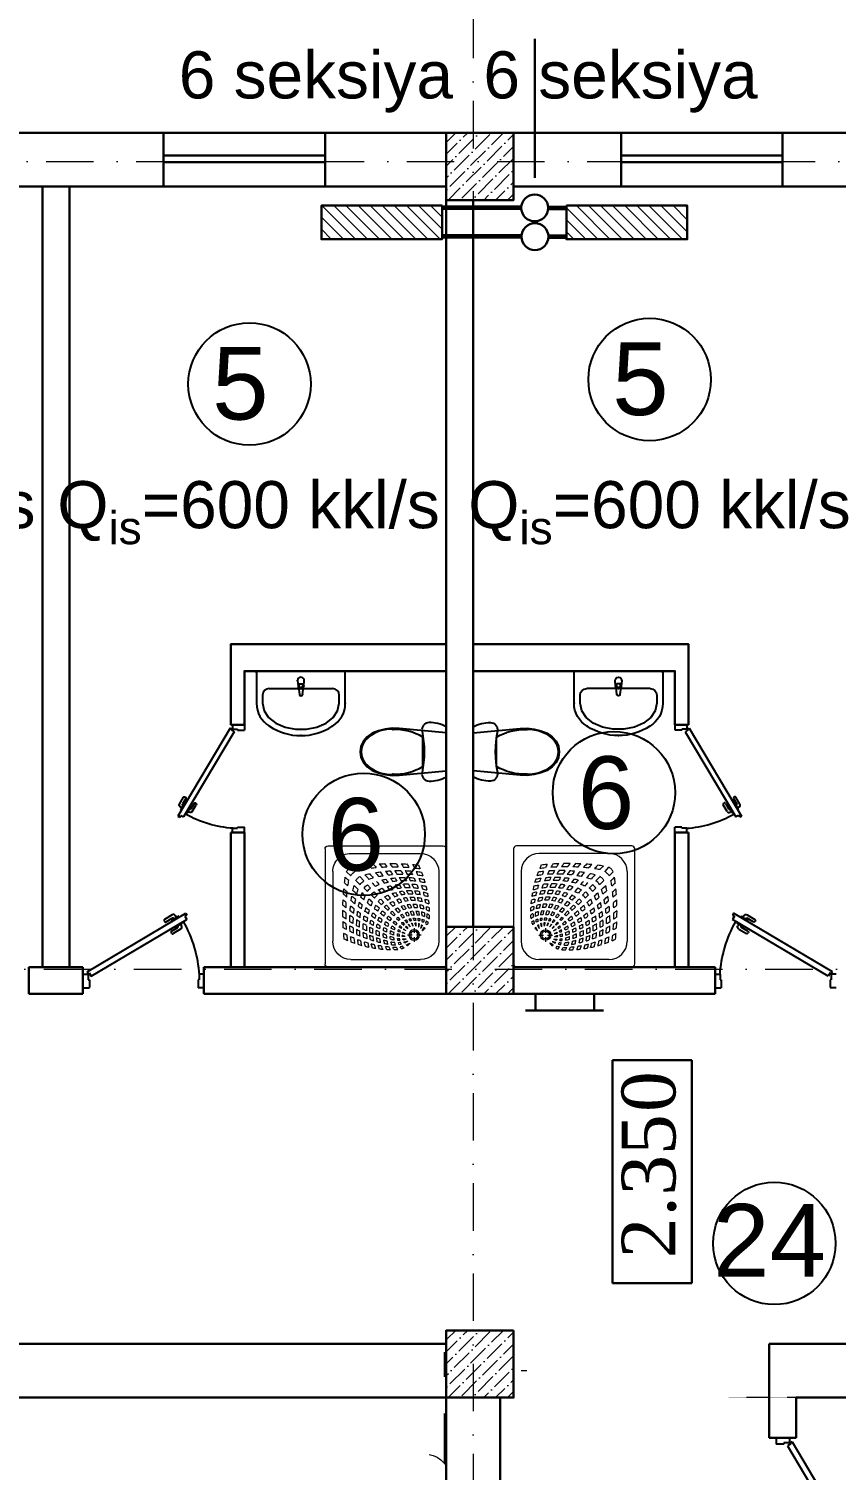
# Model space of a CAD drawing. Header units: millimetres. Extents: x 895788 to 1136524, y -21936 to 400945.
# Drawn here: x 958638 to 964638, y 241746 to 252457 of the extents above; entities that cross this region are included whole.
import ezdxf

# ---------------------------------------------------------------- set-up
doc = ezdxf.new("R2010")
doc.units = ezdxf.units.MM
doc.linetypes.add('( Hidden )', pattern=[0.275, 0.15, -0.125])
doc.linetypes.add('Штрихпунктирная', pattern=[670.277762, 352.777767, -176.388884, 0, -141.111112])
for name, color, linetype, lineweight in [('0_Pen_No__7', 7, 'Continuous', 60), ('Layer2_Ном._пера__1_Ном._пера__21', 7, 'Continuous', 30), ('M-2 keramitin shtrixi_Ном._пера__21_Pen_No__1', 7, 'Continuous', 15), ('Xarici divarlar_Pen_No__1', 7, 'Continuous', 15), ('ДВЕРИ', 7, 'Continuous', 5), ('Интерьер - Мебель_Ном._пера__1', 7, 'Continuous', 15), ('окна_Pen_No__1', 7, 'Continuous', 15), ('оси_Ном._пера__1', 7, 'Continuous', 15), ('оси_Ном._пера__242_Pen_No__21', 7, 'Continuous', 30), ('перегородка_Ном._пера__7', 7, 'Continuous', 60)]:
    doc.layers.add(name, color=color, linetype=linetype, lineweight=lineweight)
doc.layers.add('Интерьер - Мебель', color=7, linetype='Continuous')
doc.layers.add('Интерьер - Мебель_Ном._пера__75', color=160, linetype='Continuous', lineweight=25, true_color=0x2731ed)
doc.styles.add('GENERATED_STYLE_1', font='times.ttf')
doc.styles.get("Standard").update_dxf_attribs({"font": 'arial.ttf', "height": 400})
doc.styles.add('СГЕНЕРИР_СТИЛЬ_1', font='arial.ttf')

# ---------------------------------------------------------------- blocks, each defined once
blk = doc.blocks.new('qapi 700')
at = {"layer": 'ДВЕРИ', "color": 251, "lineweight": 25, "true_color": 0x636466}
for p, q in [((1281619.6, 90085.8), (1281659.2, 90085.8)), ((1281651.3, 89997.1), (1281651.3, 90033.9)), ((1281651.3, 90033.9), (1281659.2, 90033.9)), ((1281659.2, 90033.9), (1281659.2, 90085.8)), ((1282419.6, 90085.8), (1282379.9, 90085.8)), ((1282379.9, 90033.9), (1282379.9, 90085.2)), ((1282387.8, 90033.9), (1282379.9, 90033.9)), ((1282387.8, 89997.1), (1282387.8, 90033.9)), ((1281619.6, 89997.1), (1281651.3, 89997.1)), ((1282368.3, 90009.8), (1281734.7, 89633.4)), ((1282395.4, 89979.8), (1281741.3, 89591.2)), ((1282381.6, 89987.4), (1282368.3, 90009.8)), ((1282388.4, 89991.5), (1282381.6, 89987.4)), ((1282419.6, 89997.1), (1282387.8, 89997.1)), ((1282419.6, 89997.1), (1282387.8, 89997.1)), ((1282395.4, 89979.8), (1282388.4, 89991.5)), ((1281811.6, 89685.5), (1281761.9, 89655.9)), ((1281761.9, 89655.9), (1281764.7, 89651.2)), ((1281776.4, 89664.6), (1281769.5, 89676.2)), ((1281775.1, 89697.9), (1281825.6, 89727.9)), ((1281791.5, 89676.3), (1281792.8, 89674.3)), ((1281835.3, 89711.6), (1281794.3, 89687.2)), ((1281814.4, 89680.8), (1281811.6, 89685.5)), ((1281871.8, 89650.1), (1281830.8, 89625.8)), ((1281836.4, 89725.1), (1281838, 89722.4)), ((1281884.3, 89644.7), (1281882.7, 89647.4)), ((1281733.2, 89604.8), (1281746.9, 89612.9)), ((1281741.3, 89591.2), (1281733.2, 89604.8)), ((1281746.9, 89612.9), (1281734.7, 89633.4)), ((1281785, 89616.9), (1281787.4, 89612.9)), ((1281787.4, 89612.9), (1281837.2, 89642.5)), ((1281802, 89621.6), (1281809.2, 89609.3)), ((1281819.9, 89628.6), (1281818.3, 89631.3)), ((1281831, 89603.8), (1281881.5, 89633.8)), ((1281837.2, 89642.5), (1281834.8, 89646.5))]:
    blk.add_line(p, q, dxfattribs=at)
for centre, radius, start, end in [((1282471.1, 90051.9), 821.4, 183.40765, 209.57059), ((1281783.2, 89684.3), 15.9, 120.71329, 210.71329), ((1281798.4, 89680.4), 7.94, 120.71329, 210.71329), ((1281829.6, 89721.1), 7.94, 30.71329, 120.71329), ((1281831.2, 89718.4), 7.94, 300.71329, 30.71329), ((1281875.8, 89643.3), 7.94, 30.71329, 120.71329), ((1281822.9, 89617.4), 15.9, 210.71329, 300.71329), ((1281826.8, 89632.6), 7.94, 210.71329, 300.71329), ((1281877.4, 89640.6), 7.94, 300.71329, 30.71329)]:
    blk.add_arc(centre, radius, start, end, dxfattribs=at)
blk = doc.blocks.new('Умывальник 03 16')
at = {"layer": 'Интерьер - Мебель_Ном._пера__75', "color": 251, "linetype": 'Continuous', "true_color": 0x636466}
for p, q in [((0, 0), (-320, 0)), ((320, 0), (0, 0)), ((-330, -10), (-330, -240)), ((-25, -70), (-21, -112)), ((-14, -110), (-14, -95)), ((-14, -95), (14, -95)), ((14, -95), (14, -110)), ((21, -112), (25, -70)), ((330, -240), (330, -10)), ((-285, -180), (-285, -240)), ((-235, -130), (235, -130)), ((-18, -121), (-11, -174)), ((11, -174), (18, -121)), ((285, -240), (285, -180)), ((-285, -240), (-273, -295)), ((-273, -295), (-240, -345)), ((240, -345), (273, -295)), ((273, -295), (285, -240)), ((-240, -345), (-187, -387)), ((-187, -387), (-118, -417)), ((-118, -417), (-41, -433)), ((41, -433), (118, -417)), ((118, -417), (187, -387)), ((187, -387), (240, -345)), ((-41, -433), (41, -433))]:
    blk.add_line(p, q, dxfattribs=at)
for centre, radius, start, end in [((-320, -10), 10, 90, 180), ((320, -10), 10, 0, 90), ((0, -70), 25, 0, 180), ((-235, -180), 50, 90, 180), ((0, -110), 21.1, 185.1696, 212.771), ((0, -110), 21.1, 212.771, 327.229), ((0, -110), 13.6, 180, 0), ((0, -173), 11.2, 187.1389, 352.8611), ((0, -110), 21.1, 327.229, 354.8304), ((235, -180), 50, 0, 90), ((-133, -240), 197, 180, 239.3268), ((133, -240), 197, 300.6732, 0), ((0, -58), 422, 236.4705, 270), ((0, -58), 422, 270, 303.5295)]:
    blk.add_arc(centre, radius, start, end, dxfattribs=at)
for p in [(320, 0), (-330, -10), (-25, -70), (-18, -121), (11, -174), (21, -112), (330, -240), (-233, -410), (233, -410), (0, -480)]:
    blk.add_point(p, dxfattribs=at)
blk = doc.blocks.new('Унитаз 16_2')
at = {"layer": 'Интерьер - Мебель_Ном._пера__75', "color": 251, "linetype": 'Continuous', "true_color": 0x636466}
for p, q in [((-187, 0), (-194, -15)), ((187, 0), (-187, 0)), ((-141, 0), (-173, -350)), ((141, 0), (-141, 0)), ((173, -350), (141, 0)), ((194, -15), (187, 0)), ((-216, -95), (-217, -112)), ((-213, -79), (-216, -95)), ((-210, -62), (-213, -79)), ((-205, -46), (-210, -62)), ((-200, -31), (-205, -46)), ((-194, -15), (-200, -31)), ((200, -31), (194, -15)), ((205, -46), (200, -31)), ((210, -62), (205, -46)), ((213, -79), (210, -62)), ((216, -95), (213, -79)), ((217, -112), (216, -95)), ((-217, -112), (-218, -128)), ((-218, -128), (-216, -140)), ((-216, -140), (-212, -151)), ((-212, -151), (-206, -161)), ((-206, -161), (-198, -169)), ((-198, -169), (-188, -175)), ((-188, -175), (-178, -179)), ((-178, -179), (-166, -181)), ((-166, -181), (-154, -180)), ((-154, -180), (-116, -173)), ((-116, -173), (-78, -168)), ((0, -173), (-109, -173)), ((-78, -168), (-39, -165)), ((-39, -165), (0, -164)), ((0, -164), (39, -165)), ((109, -173), (0, -173)), ((39, -165), (78, -168)), ((78, -168), (116, -173)), ((116, -173), (154, -180)), ((154, -180), (166, -181)), ((166, -181), (178, -179)), ((178, -179), (188, -175)), ((188, -175), (198, -169)), ((198, -169), (206, -161)), ((206, -161), (212, -151)), ((212, -151), (216, -140)), ((216, -140), (218, -128)), ((218, -128), (217, -112)), ((-173, -350), (-175, -402)), ((-175, -402), (-169, -453)), ((169, -453), (175, -402)), ((175, -402), (173, -350)), ((-169, -453), (-157, -503)), ((-157, -503), (-138, -550)), ((138, -550), (157, -503)), ((157, -503), (169, -453)), ((-138, -550), (-112, -587)), ((-112, -587), (-79, -616)), ((-79, -616), (-41, -634)), ((-41, -634), (0, -640)), ((0, -631), (0, -631)), ((0, -640), (41, -634)), ((41, -634), (79, -616)), ((79, -616), (112, -587)), ((81, -605), (81, -605)), ((112, -587), (138, -550))]:
    blk.add_line(p, q, dxfattribs=at)
for centre, radius, start, end in [((258, -388), 425, 149.6518, 181.3539), ((-258, -388), 425, 358.6461, 30.3482), ((89, -412), 257, 176.8048, 228.4245), ((-89, -412), 257, 311.5755, 3.1952), ((1, -493), 139, 233.7772, 269.6644), ((-1, -493), 139, 270.3356, 306.2228)]:
    blk.add_arc(centre, radius, start, end, dxfattribs=at)
for p in [(109, -173), (-167, -398), (167, -398), (-81, -605)]:
    blk.add_point(p, dxfattribs=at)
blk = doc.blocks.new('Символ поддона душа 16')
at = {"layer": 'Интерьер - Мебель_Ном._пера__1', "color": 251, "linetype": 'Continuous', "lineweight": 5, "true_color": 0x636466}
for p, q in [((0, 22), (0, 878)), ((878, 900), (23, 900)), ((900, 22), (900, 878)), ((709, 844), (191, 844)), ((56, 191), (56, 709)), ((222, 662), (187, 662)), ((238, 713), (238, 678)), ((238, 647), (238, 611)), ((289, 662), (253, 662)), ((844, 191), (844, 709)), ((303, 601), (286, 614)), ((299, 597), (286, 614)), ((326, 567), (311, 584)), ((333, 574), (316, 589)), ((361, 531), (345, 547)), ((370, 540), (353, 555)), ((402, 486), (380, 510)), ((414, 498), (390, 520)), ((445, 440), (422, 465)), ((460, 455), (435, 478)), ((505, 414), (480, 437)), ((486, 395), (463, 420)), ((537, 342), (513, 367)), ((558, 364), (533, 387)), ((611, 314), (586, 338)), ((586, 289), (562, 314)), ((643, 228), (612, 260)), ((672, 257), (640, 288)), ((741, 193), (710, 222)), ((707, 159), (678, 190)), ((878, 0), (23, 0)), ((709, 56), (191, 56))]:
    blk.add_line(p, q, dxfattribs=at)
for radius in [39.4, 28.1]:
    blk.add_circle((238, 662), radius, dxfattribs=at)
for centre, radius, start, end in [((23, 878), 22.5, 90, 180), ((878, 878), 22.5, 0, 90), ((191, 709), 135, 90, 180), ((375, 636), 137, 108.2589, 116.5791), ((221, 672), 127, 35.2917, 42.9165), ((391, 520), 235, 101.8201, 106.3724), ((201, 669), 163, 29.6354, 36.3675), ((380, 568), 205, 88.3128, 95.6344), ((193, 668), 196, 25.9651, 31.9952), ((391, 520), 235, 88.6469, 95.0662), ((219, 668), 198, 26.2829, 32.3063), ((395, -91), 865, 86.9845, 88.7448), ((221, 664), 222, 23.6301, 29.5143), ((336, -158), 914, 82.7867, 84.4272), ((391, 520), 235, 81.5102, 81.7327), ((203, 656), 265, 20.8026, 26.059), ((395, -91), 865, 83.3288, 85.055), ((216, 652), 280, 19.5061, 24.9124), ((193, 644), 327, 17.2778, 22.1643), ((395, -91), 865, 79.7831, 81.4836), ((191, 641), 354, 15.4246, 20.2098), ((159, 633), 410, 13.5731, 17.8969), ((91, 621), 500, 11.8149, 15.5001), ((395, -91), 865, 76.2338, 78.0955), ((709, 709), 135, 0, 90), ((375, 636), 137, 129.196, 140.9462), ((-112, 1576), 935, 294.0484, 295.9579), ((386, 556), 183, 114.6682, 122.9443), ((361, 416), 303, 98.8716, 104.2822), ((235, 666), 93.2, 48.7297, 55.3816), ((367, 478), 226, 101.3517, 107.6931), ((311, 389), 304, 87.4738, 92.4325), ((238, 662), 67.7, 26.6695, 27), ((325, 476), 198, 89.1874, 95.9965), ((3, -304), 1022, 71.4234, 72.8305), ((-722, -1235), 2148, 60.8239, 61.4453), ((172, 140), 529, 73.0453, 75.4872), ((235, 666), 93.2, 32.1387, 37.3696), ((235, 666), 93.2, 16.8111, 21.1202), ((235, 666), 93.2, 344.2911, 347.5452), ((235, 666), 93.2, 359.6842, 5.0775), ((386, 556), 183, 101.3677, 106.7778), ((221, 672), 127, 21.1122, 27.6146), ((361, 416), 303, 90.9431, 94.1785), ((359, 534), 169, 89.6302, 95.1753), ((221, 672), 127, 8.378, 13.7023), ((311, 389), 304, 80.2718, 83.408), ((221, 672), 127, 353.8386, 0.11), ((3, -304), 1022, 69.3865, 70.3486), ((325, 476), 198, 78.8788, 83.6226), ((201, 669), 163, 17.6042, 23.8079), ((201, 669), 163, 6.7115, 11.9035), ((201, 669), 163, 354.1913, 0.2556), ((193, 668), 196, 14.6813, 21.0162), ((385, 619), 120, 80.9202, 93.938), ((361, 416), 303, 80.5246, 85.8025), ((303, 275), 433, 75.0459, 78.8273), ((193, 668), 196, 4.2183, 9.5363), ((193, 668), 196, 352.6245, 358.5286), ((3, -304), 1022, 66.3258, 67.874), ((289, 356), 342, 68.1808, 73.0545), ((161, 64), 641, 66.5712, 69.1241), ((234, -309), 1060, 80.7899, 80.837), ((219, 668), 198, 13.8019, 20.7098), ((219, 668), 198, 349.7336, 355.6196), ((219, 668), 198, 1.6025, 7.7855), ((221, 664), 222, 11.3577, 18.0521), ((234, -309), 1060, 77.8137, 79.2341), ((99, -526), 1280, 73.4331, 74.6143), ((221, 664), 222, 359.6929, 6.0044), ((151, -320), 1048, 72.4325, 73.8593), ((-149, -782), 1561, 66.7074, 67.6945), ((208, 656), 260, 9.8051, 15.9308), ((208, 656), 260, 359.1728, 5.1844), ((336, -158), 914, 79.3162, 80.9273), ((234, -309), 1060, 74.7822, 76.1739), ((219, 652), 277, 8.1122, 14.298), ((99, -526), 1280, 70.9149, 72.0683), ((219, 652), 277, 357.4706, 3.6927), ((151, -320), 1048, 69.3837, 70.7871), ((193, 644), 327, 6.8416, 12.3555), ((193, 644), 327, 357.326, 3.0068), ((336, -158), 914, 75.9876, 77.5746), ((234, -309), 1060, 71.9075, 73.2752), ((191, 641), 354, 5.2184, 10.5629), ((99, -526), 1280, 68.541, 69.6743), ((191, 641), 354, 356.003, 1.5769), ((151, -320), 1048, 66.495, 67.884), ((159, 633), 410, 4.3349, 9.1453), ((336, -158), 914, 72.6385, 74.4189), ((91, 621), 500, 3.9186, 8.0135), ((234, -309), 1060, 68.9949, 70.5553), ((99, -526), 1280, 66.1047, 67.4125), ((68, 611), 550, 10.9345, 14.4671), ((68, 611), 550, 3.4001, 7.2825), ((8, 599), 636, 9.7539, 12.944), ((395, -91), 865, 72.6704, 74.4434), ((336, -158), 914, 69.2927, 70.9472), ((8, 599), 636, 2.9751, 6.4514), ((234, -309), 1060, 66.1054, 67.5253), ((-80, 591), 746, 8.2388, 11.0494), ((-80, 591), 746, 2.295, 5.3301), ((395, -91), 865, 68.9788, 70.8399), ((-198, 578), 889, 7.0667, 9.5129), ((336, -158), 914, 65.8073, 67.5698), ((-198, 578), 889, 1.9244, 4.5393), ((234, -309), 1060, 63.0798, 64.6149), ((-387, 558), 1104, 6.1761, 8.2184), ((395, -91), 865, 65.1461, 67.0472), ((-759, 508), 1504, 5.9584, 7.5213), ((336, -158), 914, 62.1533, 63.9448), ((-1097, 492), 1866, 4.8823, 6.1801), ((332, 520), 205, 174.3656, 181.6872), ((232, 707), 196, 238.0048, 244.0349), ((264, 525), 137, 153.4209, 161.7411), ((231, 700), 163, 233.6325, 240.3646), ((228, 679), 127, 227.0835, 234.7083), ((380, 509), 235, 163.6276, 168.1799), ((264, 525), 137, 129.0538, 140.804), ((235, 665), 93.2, 214.6184, 221.2703), ((-676, 1012), 935, 334.0421, 335.9516), ((344, 514), 183, 163.2222, 168.6323), ((231, 700), 163, 246.1921, 252.3958), ((228, 679), 127, 242.3854, 248.8878), ((344, 514), 183, 147.0557, 155.3318), ((235, 665), 93.2, 232.6304, 237.8613), ((484, 539), 303, 175.8215, 179.0569), ((484, 539), 303, 165.7178, 171.1284), ((366, 541), 169, 174.8247, 180.3698), ((231, 700), 163, 258.0965, 263.2885), ((228, 679), 127, 256.2977, 261.622), ((422, 533), 226, 162.3069, 168.6483), ((235, 665), 93.2, 248.8798, 253.1889), ((511, 589), 304, 177.5675, 182.5262), ((238, 662), 67.7, 243, 243.3305), ((511, 589), 304, 186.592, 189.7282), ((424, 575), 198, 174.0035, 180.8126), ((235, 665), 93.2, 264.9225, 270.3158), ((1204, 897), 1022, 197.1695, 198.5766), ((424, 575), 198, 186.3774, 191.1212), ((228, 679), 127, 269.89, 276.1614), ((231, 700), 163, 269.7444, 275.8087), ((1204, 897), 1022, 199.6514, 200.6135), ((760, 728), 529, 194.5128, 196.9547), ((2135, 1622), 2148, 208.5547, 209.1761), ((235, 665), 93.2, 282.4548, 285.7089), ((228, 679), 127, 284.8011, 288.8045), ((760, 728), 529, 198.8716, 200.7776), ((231, 700), 163, 282.5047, 286.7611), ((687, 792), 459, 204.438, 207.1542), ((7193, 6297), 8966, 219.4362, 219.5771), ((2135, 1622), 2148, 209.6526, 210.1462), ((235, 665), 93.2, 297.8934, 301.113), ((228, 679), 127, 297.5784, 301.5243), ((687, 792), 459, 209.3188, 211.7595), ((7193, 6297), 8966, 219.6897, 219.8217), ((231, 700), 163, 293.6956, 297.934), ((-5397, -6293), 8966, 50.4229, 50.5638), ((108, 213), 459, 62.8458, 65.562), ((235, 665), 93.2, 313.4687, 315.4047), ((235, 666), 93.2, 314.5953, 316.5313), ((228, 679), 127, 311.099, 312.8153), ((221, 672), 127, 317.1847, 318.901), ((235, 666), 93.2, 328.887, 332.1066), ((231, 700), 163, 305.8661, 307.4927), ((221, 672), 127, 328.4757, 332.4216), ((-5397, -6293), 8966, 50.1783, 50.3103), ((201, 669), 163, 322.5073, 324.1339), ((108, 213), 459, 58.2405, 60.6812), ((221, 672), 127, 341.1955, 345.1989), ((-722, -1235), 2148, 59.8538, 60.3474), ((172, 140), 529, 69.2224, 71.1284), ((201, 669), 163, 332.066, 336.3044), ((232, 707), 196, 305.3872, 307.0355), ((193, 668), 196, 322.9645, 324.6128), ((201, 669), 163, 343.2389, 347.4953), ((219, 668), 198, 317.7793, 319.6275), ((193, 668), 196, 331.6521, 336.0954), ((-5397, -6293), 8966, 49.8464, 50.0001), ((108, 213), 459, 51.6933, 54.8257), ((193, 668), 196, 342.269, 346.9597), ((-722, -1235), 2148, 58.4256, 59.1259), ((172, 140), 529, 63.4273, 66.3293), ((219, 668), 198, 326.8839, 331.6539), ((219, 668), 198, 338.4256, 343.8597), ((221, 664), 222, 326.5145, 331.2419), ((-5397, -6293), 8966, 49.4635, 49.6642), ((-2093, -2811), 4200, 52.9007, 53.3154), ((221, 664), 222, 337.8477, 343.1726), ((-722, -1235), 2148, 56.8944, 57.6723), ((208, 656), 260, 328.7474, 333.23), ((172, 140), 529, 57.2921, 60.3822), ((221, 664), 222, 348.8556, 354.1687), ((3, -304), 1022, 63.2147, 64.756), ((-173, -726), 1499, 64.757, 65.7943), ((208, 656), 260, 339.384, 344.127), ((208, 656), 260, 349.5692, 354.2534), ((219, 652), 277, 337.9613, 342.5935), ((-722, -1235), 2148, 55.327, 56.1089), ((-142, -444), 1191, 56.961, 58.3262), ((219, 652), 277, 348.1088, 352.6732), ((3, -304), 1022, 60.0048, 61.5377), ((-173, -726), 1499, 62.5826, 63.6046), ((-149, -782), 1561, 64.623, 65.5906), ((193, 644), 327, 339.8931, 344.0222), ((193, 644), 327, 349.0008, 353.0845), ((191, 641), 354, 339.249, 343.1565), ((-142, -444), 1191, 54.2862, 55.6498), ((191, 641), 354, 347.9688, 351.9467), ((3, -304), 1022, 56.9406, 58.4743), ((-173, -726), 1499, 60.527, 61.5397), ((-149, -782), 1561, 62.6595, 63.6145), ((159, 633), 410, 348.655, 352.3383), ((159, 633), 410, 355.9929, 1.0759), ((-131, -618), 1358, 56.8954, 58.2556), ((91, 621), 500, 350.3185, 353.6011), ((-173, -726), 1499, 58.299, 59.4723), ((91, 621), 500, 356.746, 1.1309), ((-149, -782), 1561, 60.573, 61.6817), ((151, -320), 1048, 63.4759, 65.0958), ((68, 611), 550, 350.4941, 353.5633), ((68, 611), 550, 356.558, 0.7271), ((8, 599), 636, 356.7869, 0.5306), ((-149, -782), 1561, 58.5275, 59.521), ((99, -526), 1280, 63.7037, 64.8768), ((151, -320), 1048, 60.4879, 61.9464), ((-80, 591), 746, 356.8297, 0.1009), ((-198, 578), 889, 357.151, 359.9641), ((99, -526), 1280, 61.1733, 62.4624), ((151, -320), 1048, 57.2873, 58.9284), ((-387, 558), 1104, 1.91, 4.0711), ((-387, 558), 1104, 357.8977, 0.2141), ((-759, 508), 1504, 2.7123, 4.3514), ((234, -309), 1060, 59.8831, 61.4256), ((99, -526), 1280, 58.4809, 59.7549), ((-759, 508), 1504, 359.5991, 1.3466), ((151, -320), 1048, 53.8072, 55.4332), ((-1097, 492), 1866, 2.2181, 3.5573), ((233, 681), 198, 237.6937, 243.7171), ((992, 505), 865, 181.2552, 183.0155), ((236, 679), 222, 240.4857, 246.3699), ((245, 697), 265, 243.941, 249.1974), ((992, 505), 865, 184.945, 186.6712), ((248, 684), 280, 245.0876, 250.4939), ((380, 509), 235, 174.9338, 181.3531), ((1058, 564), 914, 185.5728, 187.2133), ((380, 509), 235, 188.2673, 188.4898), ((232, 707), 196, 248.9838, 255.3187), ((282, 515), 120, 176.062, 189.0798), ((1209, 666), 1060, 189.163, 189.2101), ((233, 681), 198, 249.2902, 256.1981), ((1209, 666), 1060, 190.7659, 192.1863), ((236, 679), 222, 251.9479, 258.6423), ((244, 692), 260, 254.0692, 260.1949), ((484, 539), 303, 184.1975, 189.4754), ((1426, 801), 1280, 195.3857, 196.5669), ((232, 707), 196, 260.4637, 265.7817), ((625, 597), 433, 191.1727, 194.9541), ((233, 681), 198, 262.2145, 268.3975), ((1220, 749), 1048, 196.1407, 197.5675), ((236, 679), 222, 263.9956, 270.3071), ((544, 611), 342, 196.9455, 201.8192), ((244, 692), 260, 264.8156, 270.8272), ((232, 707), 196, 271.4714, 277.3755), ((836, 739), 641, 200.8759, 203.4288), ((1682, 1049), 1561, 202.3055, 203.2926), ((233, 681), 198, 274.3804, 280.2664), ((1204, 897), 1022, 202.126, 203.6742), ((236, 679), 222, 275.8313, 281.1444), ((1626, 1073), 1499, 204.2057, 205.243), ((244, 692), 260, 275.7466, 280.4308), ((232, 707), 196, 283.0403, 287.731), ((760, 728), 529, 203.6707, 206.5727), ((1204, 897), 1022, 205.244, 206.7853), ((233, 681), 198, 286.1403, 291.5744), ((2135, 1622), 2148, 210.8741, 211.5744), ((236, 679), 222, 286.8274, 292.1523), ((760, 728), 529, 209.6178, 212.7079), ((232, 707), 196, 293.9046, 298.3479), ((687, 792), 459, 215.1743, 218.3067), ((244, 692), 260, 285.873, 290.616), ((2135, 1622), 2148, 212.3277, 213.1056), ((7193, 6297), 8966, 219.9999, 220.1536), ((233, 681), 198, 298.3461, 303.1161), ((236, 679), 222, 298.7581, 303.4855), ((3711, 2993), 4200, 216.6846, 217.0992), ((7193, 6297), 8966, 220.3358, 220.5365), ((233, 681), 198, 310.3725, 312.2207), ((244, 692), 260, 296.77, 301.2526), ((248, 681), 277, 298.1957, 302.7383), ((3711, 2993), 4200, 217.4962, 217.918), ((236, 679), 222, 310.2953, 312.2018), ((221, 664), 222, 317.7982, 319.7047), ((7193, 6297), 8966, 220.7207, 220.9272), ((244, 692), 260, 307.4055, 309.2965), ((208, 656), 260, 320.7035, 322.5945), ((248, 681), 277, 308.7401, 310.7182), ((219, 652), 277, 319.2818, 321.2599), ((256, 707), 327, 305.219, 307.1214), ((219, 652), 277, 327.2617, 331.8043), ((-5397, -6293), 8966, 49.0728, 49.2793), ((193, 644), 327, 322.8786, 324.781), ((-2093, -2811), 4200, 52.082, 52.5038), ((191, 641), 354, 322.7694, 324.6845), ((193, 644), 327, 330.1244, 334.3116), ((191, 641), 354, 329.771, 333.8624), ((-5397, -6293), 8966, 48.6948, 48.8987), ((-2093, -2811), 4200, 51.2952, 51.7119), ((159, 633), 410, 332.1446, 335.9229), ((-722, -1235), 2148, 53.8291, 54.6041), ((159, 633), 410, 340.8198, 344.2758), ((91, 621), 500, 336.0335, 339.3719), ((-2093, -2811), 4200, 50.3676, 50.8228), ((91, 621), 500, 343.6182, 346.5984), ((-722, -1235), 2148, 52.1041, 52.9721), ((-415, -951), 1762, 54.6668, 55.6992), ((68, 611), 550, 344.0734, 346.9579), ((8, 599), 636, 345.4628, 348.1213), ((-722, -1235), 2148, 50.4106, 51.2332), ((-415, -951), 1762, 52.6863, 53.6473), ((8, 599), 636, 351.3186, 354.0676), ((-131, -618), 1358, 54.4189, 55.6212), ((-173, -726), 1499, 56.1119, 57.1735), ((-80, 591), 746, 346.7772, 349.1685), ((-80, 591), 746, 351.9913, 354.4114), ((-198, 578), 889, 348.3139, 350.441), ((-415, -951), 1762, 50.477, 51.6335), ((-198, 578), 889, 352.9007, 355.0176), ((-131, -618), 1358, 51.6788, 53.1067), ((-173, -726), 1499, 53.7268, 54.9619), ((-149, -782), 1561, 56.3273, 57.4598), ((-387, 558), 1104, 354.2825, 356.0781), ((-759, 508), 1504, 356.7305, 358.1547), ((-149, -782), 1561, 53.9349, 55.0232), ((-173, -726), 1499, 51.092, 52.2703), ((-1097, 492), 1866, 357.2023, 358.4067), ((-1097, 492), 1866, 359.6289, 1.0375), ((256, 707), 327, 247.8357, 252.7222), ((992, 505), 865, 188.5164, 190.2169), ((259, 709), 354, 249.7902, 254.5754), ((267, 741), 410, 252.1031, 256.4269), ((279, 809), 500, 254.5, 258.1851), ((992, 505), 865, 191.9045, 193.7662), ((1058, 564), 914, 189.0727, 190.6838), ((1058, 564), 914, 192.4254, 194.0124), ((1209, 666), 1060, 193.8261, 195.2178), ((248, 681), 277, 255.702, 261.8878), ((256, 707), 327, 257.6445, 263.1584), ((1209, 666), 1060, 196.7248, 198.0925), ((259, 709), 354, 259.4371, 264.7816), ((267, 741), 410, 260.8547, 265.6651), ((1426, 801), 1280, 197.9317, 199.0851), ((1426, 801), 1280, 200.3257, 201.459), ((1220, 749), 1048, 199.2129, 200.6163), ((248, 681), 277, 266.3073, 272.5294), ((256, 707), 327, 266.9932, 272.674), ((259, 709), 354, 268.4231, 273.997), ((1220, 749), 1048, 202.116, 203.505), ((267, 741), 410, 268.9241, 274.0071), ((1682, 1049), 1561, 204.4094, 205.377), ((1626, 1073), 1499, 206.3954, 207.4174), ((1682, 1049), 1561, 206.3855, 207.3405), ((248, 681), 277, 277.3268, 281.8912), ((256, 707), 327, 276.9155, 280.9992), ((1204, 897), 1022, 208.4623, 209.9952), ((259, 709), 354, 278.0533, 282.0312), ((1626, 1073), 1499, 208.4603, 209.473), ((267, 741), 410, 277.6617, 281.345), ((248, 681), 277, 287.4065, 292.0387), ((1344, 1042), 1191, 211.6738, 213.039), ((1204, 897), 1022, 211.5257, 213.0594), ((256, 707), 327, 285.9778, 290.1069), ((2135, 1622), 2148, 213.8911, 214.673), ((259, 709), 354, 286.8435, 290.751), ((1344, 1042), 1191, 214.3502, 215.7138), ((267, 741), 410, 285.7242, 289.1802), ((2135, 1622), 2148, 215.3959, 216.1709), ((279, 809), 500, 283.4016, 286.3818), ((1851, 1315), 1762, 214.3008, 215.3332), ((256, 707), 327, 295.6884, 299.8756), ((259, 709), 354, 296.1376, 300.229), ((3711, 2993), 4200, 218.2881, 218.7048), ((2135, 1622), 2148, 217.0279, 217.8959), ((267, 741), 410, 294.0771, 297.8554), ((7193, 6297), 8966, 221.1013, 221.3052), ((279, 809), 500, 290.6281, 293.9665), ((3711, 2993), 4200, 219.1772, 219.6324), ((259, 709), 354, 305.3155, 307.2306), ((289, 832), 550, 289.9273, 293.1235), ((7193, 6297), 8966, 221.5413, 221.7601), ((267, 741), 410, 302.4326, 304.2719), ((159, 633), 410, 325.7281, 327.5674), ((463, 442), 90, 303.6661, 312.8255), ((458, 437), 90, 317.1745, 326.3339), ((484, 415), 90, 305.6468, 315.5471), ((485, 416), 90, 314.4529, 324.3532), ((-5397, -6293), 8966, 48.2399, 48.4587), ((516, 391), 90, 301.3122, 312.1558), ((68, 611), 550, 336.8765, 340.0727), ((509, 384), 90, 317.8442, 328.6878), ((8, 599), 636, 338.9514, 341.8723), ((-5397, -6293), 8966, 47.7944, 48.0113), ((-2093, -2811), 4200, 49.4605, 49.9012), ((-198, 578), 889, 343.3, 345.5982), ((-5397, -6293), 8966, 47.2852, 47.555), ((-2093, -2811), 4200, 48.4326, 48.975), ((-722, -1235), 2148, 48.5006, 49.5053), ((-387, 558), 1104, 346.1926, 348.1444), ((-387, 558), 1104, 350.3933, 352.2198), ((-759, 508), 1504, 353.6708, 355.1313), ((-722, -1235), 2148, 46.322, 47.2438), ((-415, -951), 1762, 47.9821, 49.0561), ((-131, -618), 1358, 48.5988, 49.9547), ((-1097, 492), 1866, 354.6558, 355.8863), ((289, 832), 550, 255.5329, 259.0655), ((301, 892), 636, 257.056, 260.2461), ((992, 505), 865, 195.5566, 197.3296), ((309, 980), 746, 258.9506, 261.7612), ((992, 505), 865, 199.1601, 201.0212), ((322, 1098), 889, 260.4871, 262.9333), ((1058, 564), 914, 195.5811, 197.3615), ((1058, 564), 914, 199.0528, 200.7073), ((279, 809), 500, 261.9865, 266.0814), ((1209, 666), 1060, 199.4447, 201.0051), ((1058, 564), 914, 202.4302, 204.1927), ((289, 832), 550, 262.7175, 266.5999), ((1209, 666), 1060, 202.4747, 203.8946), ((301, 892), 636, 263.5486, 267.0249), ((309, 980), 746, 264.6699, 267.705), ((1426, 801), 1280, 202.5875, 203.8953), ((1426, 801), 1280, 205.1232, 206.2963), ((279, 809), 500, 268.8691, 273.254), ((1220, 749), 1048, 204.9042, 206.5241), ((289, 832), 550, 269.2729, 273.442), ((301, 892), 636, 269.4694, 273.2131), ((1220, 749), 1048, 208.0536, 209.5121), ((1682, 1049), 1561, 208.3183, 209.427), ((309, 980), 746, 269.8991, 273.1703), ((279, 809), 500, 276.3989, 279.6815), ((1626, 1073), 1499, 210.5277, 211.701), ((1682, 1049), 1561, 210.479, 211.4725), ((289, 832), 550, 276.4367, 279.5059), ((1518, 1031), 1358, 211.7444, 213.1046), ((301, 892), 636, 275.9324, 278.6814), ((1626, 1073), 1499, 212.8265, 213.8881), ((309, 980), 746, 275.5886, 278.0087), ((1518, 1031), 1358, 214.3788, 215.5811), ((322, 1098), 889, 274.9824, 277.0993), ((289, 832), 550, 283.0421, 285.9266), ((301, 892), 636, 281.8787, 284.5372), ((1851, 1315), 1762, 216.3527, 217.3137), ((1518, 1031), 1358, 216.8933, 218.3212), ((309, 980), 746, 280.8315, 283.2228), ((2135, 1622), 2148, 218.7668, 219.5894), ((322, 1098), 889, 279.559, 281.6861), ((1851, 1315), 1762, 218.3665, 219.523), ((301, 892), 636, 288.1277, 291.0486), ((3711, 2993), 4200, 220.0988, 220.5395), ((2135, 1622), 2148, 220.4947, 221.4994), ((309, 980), 746, 286.3701, 288.9778), ((7193, 6297), 8966, 221.9887, 222.2056), ((322, 1098), 889, 284.4018, 286.7), ((3711, 2993), 4200, 221.025, 221.5674), ((342, 1287), 1104, 281.8556, 283.8074), ((7193, 6297), 8966, 222.445, 222.7148), ((537, 364), 90, 303.1469, 314.6807), ((536, 363), 90, 315.3193, 326.8531), ((592, 308), 11.2, 314.6807, 315.3193), ((565, 337), 90, 301.7967, 314.2789), ((563, 335), 90, 315.7211, 328.2033), ((598, 306), 90, 299.6831, 313.2253), ((594, 302), 90, 316.7747, 330.3169), ((636, 272), 90, 311.5135, 326.1201), ((-759, 508), 1504, 350.4034, 351.9611), ((-5397, -6293), 8966, 46.7042, 46.9401), ((-2093, -2811), 4200, 47.2646, 47.747), ((-1097, 492), 1866, 351.9982, 353.2744), ((191, 191), 135, 180, 270), ((342, 1287), 1104, 261.7816, 263.8239), ((992, 505), 865, 202.9528, 204.8539), ((392, 1659), 1504, 262.4787, 264.0416), ((408, 1997), 1866, 263.8199, 265.1177), ((1058, 564), 914, 206.0552, 207.8467), ((322, 1098), 889, 265.4607, 268.0756), ((1209, 666), 1060, 205.3851, 206.9202), ((342, 1287), 1104, 265.9289, 268.09), ((392, 1659), 1504, 265.6486, 267.2877), ((1209, 666), 1060, 208.5744, 210.1169), ((1426, 801), 1280, 207.5376, 208.8267), ((408, 1997), 1866, 266.4427, 267.7819), ((1426, 801), 1280, 210.2451, 211.5191), ((322, 1098), 889, 270.0359, 272.849), ((1220, 749), 1048, 211.0716, 212.7127), ((342, 1287), 1104, 269.7859, 272.1023), ((392, 1659), 1504, 268.6534, 270.4009), ((1220, 749), 1048, 214.5668, 216.1928), ((1682, 1049), 1561, 212.5402, 213.6727), ((408, 1997), 1866, 268.9625, 270.3711), ((1626, 1073), 1499, 215.0381, 216.2732), ((1682, 1049), 1561, 214.9768, 216.0651), ((342, 1287), 1104, 273.9219, 275.7175), ((392, 1659), 1504, 271.8453, 273.2695), ((1626, 1073), 1499, 217.7297, 218.908), ((408, 1997), 1866, 271.5933, 272.7977), ((1518, 1031), 1358, 220.0453, 221.4012), ((342, 1287), 1104, 277.7802, 279.6067), ((392, 1659), 1504, 274.8687, 276.3292), ((1851, 1315), 1762, 220.9439, 222.0179), ((408, 1997), 1866, 274.1137, 275.3442), ((2135, 1622), 2148, 222.7562, 223.678), ((392, 1659), 1504, 278.0389, 279.5966), ((3711, 2993), 4200, 222.253, 222.7354), ((408, 1997), 1866, 276.7256, 278.0018), ((7193, 6297), 8966, 223.0599, 223.2958), ((628, 264), 90, 303.8799, 318.4865), ((667, 239), 90, 296.5187, 312.3183), ((709, 191), 135, 270, 0), ((661, 233), 90, 317.6817, 333.4813), ((23, 22), 22.5, 180, 270), ((878, 22), 22.5, 270, 0)]:
    blk.add_arc(centre, radius, start, end, dxfattribs=at)

msp = doc.modelspace()

# ---------------------------------------------------------------- hatches: boundary and pattern name
at = {"lineweight": 9}
h = msp.add_hatch(dxfattribs=at)
h.set_pattern_fill('ANSI36', color=256, scale=500)
h.set_pattern_definition([(45, (-796498.473, 2708084.84), (33.1456304, 121.533978), [156.25, -31.25, 0, -31.25])])
h.paths.add_polyline_path([(961740.068, 251684.761), (961740.068, 251184.761), (962240.068, 251184.761), (962240.068, 251684.761)])
at = {"linetype": 'ByBlock', "lineweight": 20, "ltscale": 1.1}
h = msp.add_hatch(dxfattribs=at)
h.set_pattern_fill('ANSI31', scale=20, angle=540, style=0)
h.set_pattern_definition([(135, (1379351.665, 40949.25), (44.901281, 44.901281), [])])
h.paths.add_polyline_path([(961709.18, 251143.993), (961709.18, 250893.993), (960811.945, 250893.993), (960811.945, 251143.993)])
h = msp.add_hatch(dxfattribs=at)
h.set_pattern_fill('ANSI31', scale=20, angle=540, style=0)
h.set_pattern_definition([(135, (1379806.75, 40949.25), (44.901281, 44.901281), [])])
h.paths.add_polyline_path([(962633.637, 251143.993), (962633.637, 250893.993), (963530.872, 250893.993), (963530.872, 251143.993)])
at = {"lineweight": 9}
h = msp.add_hatch(dxfattribs=at)
h.set_pattern_fill('ANSI36', color=256, scale=500)
h.set_pattern_definition([(45, (-796498.473, 2702184.836), (33.1456304, 121.533978), [156.25, -31.25, 0, -31.25])])
h.paths.add_polyline_path([(961740.068, 245784.755), (961740.068, 245284.755), (962240.068, 245284.755), (962240.068, 245784.755)])
h = msp.add_hatch(dxfattribs=at)
h.set_pattern_fill('ANSI36', color=256, scale=500)
h.set_pattern_definition([(45, (-796498.473, 2699184.836), (33.1456304, 121.533978), [156.25, -31.25, 0, -31.25])])
h.paths.add_polyline_path([(961740.068, 242784.755), (961740.068, 242284.755), (962240.068, 242284.755), (962240.068, 242784.755)])

# ---------------------------------------------------------------- linework, layer by layer
at = {"lineweight": 30}
msp.add_line((962397.693, 251350.089), (962397.693, 252383.218), dxfattribs=at)
at = {"color": 1, "lineweight": 60}
for p, q in [((962300.211, 251126.821), (961709.18, 251126.821)), ((962497.693, 251126.821), (962633.637, 251126.821))]:
    msp.add_line(p, q, dxfattribs=at)
at = {"color": 5, "lineweight": 60}
for p, q in [((962298.952, 250913.034), (961709.18, 250913.034)), ((962498.952, 250913.034), (962633.637, 250913.034))]:
    msp.add_line(p, q, dxfattribs=at)
at = {"color": 0, "lineweight": 30}
for p, q in [((960240.068, 247284.755), (960140.068, 247284.755)), ((963440.068, 247284.755), (963540.068, 247284.755)), ((960240.068, 246484.755), (960140.068, 246484.755)), ((963440.068, 246484.755), (963540.068, 246484.755))]:
    msp.add_line(p, q, dxfattribs=at)
for points in [[(926239.873, 251684.761), (967639.873, 251684.761)], [(961740.068, 251284.761), (956239.678, 251284.761)], [(963789.697, 251284.761), (962240.068, 251284.761)], [(967639.873, 251284.761), (963989.697, 251284.761)], [(961740.068, 247884.755), (960140.068, 247884.755), (960140.068, 247284.755)], [(961940.068, 247884.755), (963540.068, 247884.755), (963540.068, 247284.755)], [(961740.068, 247684.755), (960240.068, 247684.755), (960240.068, 247284.755)], [(961940.068, 247684.755), (963440.068, 247684.755), (963440.068, 247284.755)], [(960140.068, 246484.755), (960140.068, 245484.755)], [(960240.068, 246484.755), (960240.068, 245484.755)], [(963440.068, 246484.755), (963440.068, 245484.755)], [(963540.068, 246484.755), (963540.068, 245484.755)], [(958639.162, 245484.755), (959039.584, 245484.755)], [(958639.162, 245484.755), (958639.162, 245284.755)], [(959039.584, 245484.755), (959039.584, 245284.755)], [(959939.584, 245484.755), (961739.873, 245484.755)], [(959939.584, 245484.755), (959939.584, 245284.755)], [(963739.162, 245284.755), (962240.068, 245284.755), (962240.068, 245484.755), (963739.162, 245484.755)], [(963739.162, 245484.755), (963739.162, 245284.755)], [(959039.584, 245284.755), (958639.162, 245284.755)], [(961739.873, 245284.755), (959939.584, 245284.755)], [(964139.873, 242684.755), (964139.873, 241984.913)], [(964139.873, 242684.755), (967640.05, 242684.755)], [(961739.697, 223584.755), (961740.068, 242284.755)], [(962139.873, 242284.755), (962139.873, 236284.755)], [(964339.873, 242284.755), (964339.873, 241984.913)], [(967639.873, 242284.755), (964339.873, 242284.755)], [(964139.873, 241984.913), (964339.873, 241984.913)]]:
    msp.add_lwpolyline(points, dxfattribs=at)
for points in [[(960839.873, 251684.761), (959639.873, 251684.761), (959639.873, 251284.761), (960839.873, 251284.761)], [(964239.873, 251684.761), (963039.873, 251684.761), (963039.873, 251284.761), (964239.873, 251284.761)], [(958939.873, 245484.755), (958739.873, 245484.755), (958739.873, 251284.761), (958939.873, 251284.761)], [(961940.068, 245784.755), (961740.068, 245784.755), (961740.068, 251184.761), (961940.068, 251184.761)], [(961740.068, 242284.755), (956239.873, 242284.755), (956239.873, 242684.755), (961740.068, 242684.755)]]:
    msp.add_lwpolyline(points, close=True, dxfattribs=at)
at = {"color": 3, "lineweight": 30}
for points in [[(962240.068, 251684.761), (961740.068, 251684.761), (961740.068, 251184.761), (962240.068, 251184.761)], [(962240.068, 245784.755), (961740.068, 245784.755), (961740.068, 245284.755), (962240.068, 245284.755)], [(962240.068, 242784.755), (961740.068, 242784.755), (961740.068, 242284.755), (962240.068, 242284.755)]]:
    msp.add_lwpolyline(points, close=True, dxfattribs=at)
at = {"color": 146, "lineweight": 30, "true_color": 0x105689}
for points in [[(959639.873, 251515.898), (959639.873, 251465.898), (960839.873, 251465.898), (960839.873, 251515.898)], [(963039.873, 251515.898), (963039.873, 251465.898), (964239.873, 251465.898), (964239.873, 251515.898)]]:
    msp.add_lwpolyline(points, close=True, dxfattribs=at)
at = {"color": 1, "linetype": 'ByBlock', "lineweight": 30, "ltscale": 1.1}
for points in [[(961709.18, 251143.993), (961709.18, 250893.993), (960811.945, 250893.993), (960811.945, 251143.993)], [(961709.18, 251143.993), (961709.18, 250893.993), (960811.945, 250893.993), (960811.945, 251143.993)], [(962633.637, 251143.993), (962633.637, 250893.993), (963530.872, 250893.993), (963530.872, 251143.993)], [(962633.637, 251143.993), (962633.637, 250893.993), (963530.872, 250893.993), (963530.872, 251143.993)]]:
    msp.add_lwpolyline(points, close=True, dxfattribs=at)
at = {"color": 7, "linetype": 'Continuous', "lineweight": 30, "ltscale": 50}
for centre in [(962397.693, 251126.821), (962398.952, 250913.034)]:
    msp.add_circle(centre, 100, dxfattribs=at)
at = {"color": 0, "lineweight": 25}
for centre in [(960277.889, 249817.849), (963251.39, 249851.06), (962986.227, 246780.906), (961126.776, 246471.21), (964178.44, 243430.703)]:
    msp.add_circle(centre, 454.873, dxfattribs=at)
at = {"layer": 'Layer2_Ном._пера__1_Ном._пера__21', "linetype": 'Continuous'}
for p, q in [((962404.299, 245162.737), (962404.299, 245284.755)), ((962839.189, 245162.737), (962839.189, 245284.755)), ((962908.063, 245162.737), (962329.522, 245162.737))]:
    msp.add_line(p, q, dxfattribs=at)
at = {"layer": 'M-2 keramitin shtrixi_Ном._пера__21_Pen_No__1', "color": 7, "linetype": 'Continuous', "lineweight": 15}
for p, q in [((961726.951, 242438.221), (961726.951, 242623.295)), ((961726.951, 241981.873), (961726.951, 242166.946)), ((961739.698, 242140.219), (961726.951, 242166.946)), ((961726.951, 241796.799), (961726.951, 241981.873)), ((961614.285, 241862.247), (961643.804, 241854.288)), ((961643.804, 241854.288), (961672.18, 241841.194)), ((961672.18, 241841.194), (961698.869, 241823.215)), ((961698.869, 241823.215), (961723.359, 241800.695)), ((961723.359, 241800.695), (961739.698, 241780.759))]:
    msp.add_line(p, q, dxfattribs=at)
at = {"layer": 'Xarici divarlar_Pen_No__1', "color": 7, "linetype": '( Hidden )', "lineweight": 15}
msp.add_line((966893.083, 242284.755), (963839.833, 242284.755), dxfattribs=at)
at = {"layer": 'окна_Pen_No__1', "color": 7, "linetype": 'Continuous', "lineweight": 15}
msp.add_line((962338.134, 242484.764), (962295.947, 242484.764), dxfattribs=at)
at = {"layer": 'оси_Ном._пера__1', "linetype": 'Штрихпунктирная'}
for p, q in [((919883.776, 251470.253), (969437.802, 251470.253)), ((919866.48, 245470.247), (969437.802, 245470.247))]:
    msp.add_line(p, q, dxfattribs=at)
at = {"layer": 'оси_Ном._пера__1', "linetype": 'Штрихпунктирная', "flags": 128}
msp.add_lwpolyline([(961939.873, 254603.557), (961939.873, 215755.017), (961939.873, 212575.726)], dxfattribs=at)
at = {"layer": 'оси_Ном._пера__242_Pen_No__21', "color": 7, "linetype": 'Continuous', "lineweight": 30}
for p, q in [((962976.52, 244793.211), (962976.52, 243134.327)), ((963566.345, 244793.211), (962976.52, 244793.211)), ((963566.345, 243134.327), (963566.345, 244793.211)), ((962976.52, 243134.327), (963566.345, 243134.327))]:
    msp.add_line(p, q, dxfattribs=at)

# ---------------------------------------------------------------- block references
at = {"lineweight": 15}
for p, xscale, yscale, zscale, rotation in [((870167.42, -1034948.24), -0.99985448786123, 0.99985448786123, 0.99985448786123, 270), ((1053512.716, -1034948.24), 0.99985448786123, 0.99985448786123, 0.99985448786123, 90.00000000000001), ((2397716.92, 346393.602), 1.121843277023546, 1.121843277023546, 1.121843277023546, 180), ((-474037.174, 346393.602), -1.121843277023546, 1.121843277023546, 1.121843277023546, 180)]:
    msp.add_blockref('qapi 700', p, dxfattribs=dict(at, xscale=xscale, yscale=yscale, zscale=zscale, rotation=rotation))
at = {"color": 0, "lineweight": 30, "xscale": 1.131557943531848, "yscale": 1.131557943531848, "zscale": 1.131557943531848, "rotation": 90.00000000000001}
msp.add_blockref('qapi 700', (1066128.117, -1209147.176), dxfattribs=at)
at = {"layer": 'Интерьер - Мебель', "color": 104, "linetype": 'Continuous', "lineweight": 15, "true_color": 0x029e21, "zscale": 1000}
msp.add_blockref('Умывальник 03 16', (960660.068, 247684.755), dxfattribs=at)
at = {"layer": 'Интерьер - Мебель', "color": 104, "linetype": 'Continuous', "lineweight": 15, "true_color": 0x029e21, "xscale": -1, "zscale": 1000}
msp.add_blockref('Умывальник 03 16', (963019.892, 247684.755), dxfattribs=at)
at = {"layer": 'Интерьер - Мебель', "color": 104, "linetype": 'Continuous', "lineweight": 15, "true_color": 0x029e21, "zscale": 1000}
for name, p, rotation in [('Унитаз 16_2', (961740.068, 247084.157), 270), ('Символ поддона душа 16', (963140.087, 245484.919), 90.00000000000001)]:
    msp.add_blockref(name, p, dxfattribs=dict(at, rotation=rotation))
at = {"layer": 'Интерьер - Мебель', "color": 104, "linetype": 'Continuous', "lineweight": 15, "true_color": 0x029e21, "xscale": -1, "zscale": 1000}
for name, p, rotation in [('Унитаз 16_2', (961939.892, 247084.157), 90), ('Символ поддона душа 16', (960840.068, 245484.919), 270)]:
    msp.add_blockref(name, p, dxfattribs=dict(at, rotation=rotation))

# ---------------------------------------------------------------- texts
at = {"color": 1, "lineweight": 0, "char_height": 350, "attachment_point": 3}
for s, insert in [('\\A1;{\\fArial|b0|i0|c238|p34;\\C256;6 seksiya}', (961790.38, 252290.302)), ('\\A1;{\\fArial|b0|i0|c238|p34;\\C256;6 seksiya}', (964054.337, 252290.302)), ('\\A1;{\\fArial|b0|i0|c238|p34;\\C256;Q\\H0.7x;\\S^ is;\\H1.4286x;=600 kkl/s}', (958687.144, 249096.105)), ('\\A1;{\\fArial|b0|i0|c238|p34;\\C256;Q\\H0.7x;\\S^ is;\\H1.4286x;=600 kkl/s}', (961691.843, 249096.105)), ('\\A1;{\\fArial|b0|i0|c238|p34;\\C256;Q\\H0.7x;\\S^ is;\\H1.4286x;=600 kkl/s}', (964745.784, 249096.105))]:
    msp.add_mtext_dynamic_manual_height_columns(s, width=10701.33594, gutter_width=12.5, heights=[0], dxfattribs=dict(at, insert=insert))
at = {"layer": '0_Pen_No__7', "color": 7, "lineweight": 9, "style": 'GENERATED_STYLE_1'}
for s, p in [('0', (963443.288, 244407.883)), ('35', (963443.288, 243786.328)), ('.', (963443.288, 243631.076)), ('2', (963443.288, 243320.298))]:
    msp.add_text(s, height=400, rotation=90, dxfattribs=at).set_placement(p)
at = {"layer": 'перегородка_Ном._пера__7', "linetype": 'Continuous', "char_height": 540, "attachment_point": 3, "style": 'СГЕНЕРИР_СТИЛЬ_1'}
for s, insert in [('{\\fArial|b0|i0|c238|p38;5}', (963392.995, 250126.813)), ('{\\fArial|b0|i0|c238|p38;5}', (960419.494, 250093.601)), ('{\\fArial|b0|i0|c238|p38;6}', (963137.026, 247051.079)), ('{\\fArial|b0|i0|c238|p38;6}', (961277.574, 246741.383)), ('{\\fArial|b0|i0|c238|p38;24}', (964562.18, 243724.159))]:
    msp.add_mtext(s, dxfattribs=dict(at, insert=insert))

doc.saveas('drawing.dxf')
